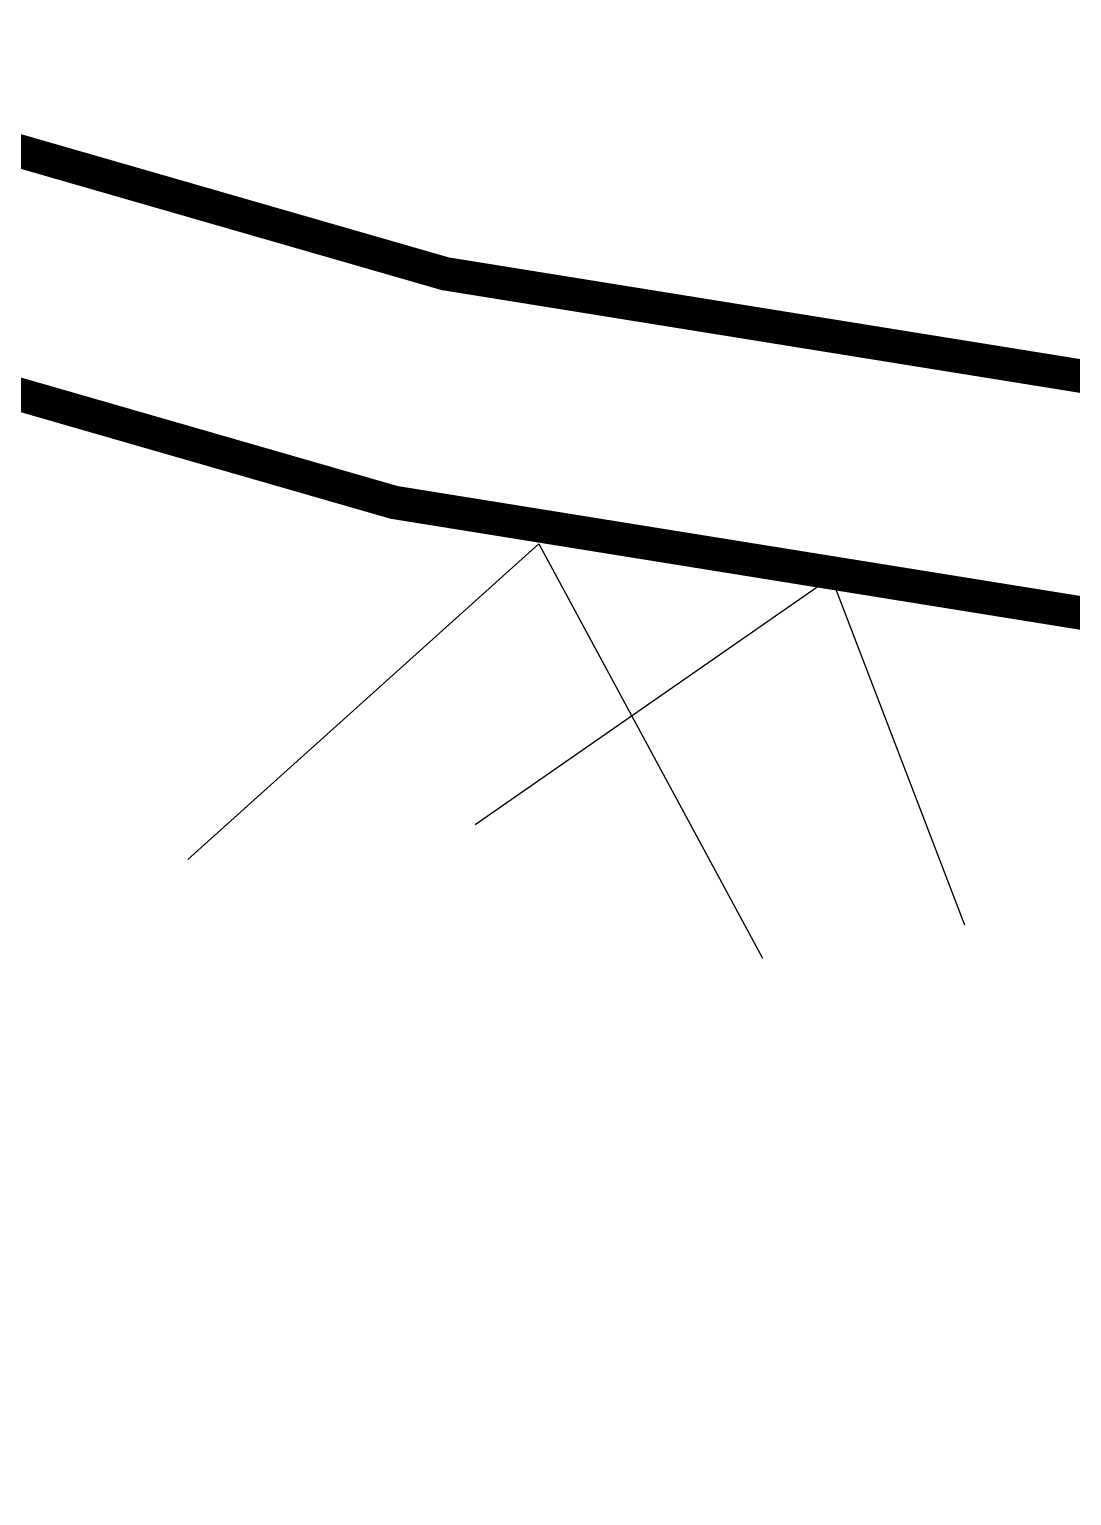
# Model space of a CAD drawing. Header units: inches. Extents: x -340059099 to 1458168, y 1119167 to 1294232938.
# Drawn here: x 470483.7 to 470795.6, y 2616271.2 to 2616710.1 of the extents above; entities that cross this region are included whole.
import ezdxf

# ---------------------------------------------------------------- set-up
doc = ezdxf.new("R2010")
doc.units = ezdxf.units.IN
doc.header["$MEASUREMENT"] = 0
doc.layers.add('BUILDING', color=5, linetype='Continuous', lineweight=15)
doc.layers.add('Text', color=7, linetype='Continuous')

msp = doc.modelspace()

# ---------------------------------------------------------------- linework, layer by layer
at = {"layer": 'BUILDING', "const_width": 10}
for points in [[(470470.78, 2616676.54), (470608.13, 2616636.96), (470855.36, 2616597.14), (471136.23, 2616542.25), (471348.63, 2616500.75), (471444.01, 2616454.15), (471521.1, 2616429.94), (471597.06, 2616471.34), (471608.83, 2616533.77), (471611.08, 2616593.38), (471621.17, 2616640.49), (471660.41, 2616678.66), (471688.44, 2616690.2), (471710.31, 2616684.78), (471741.7, 2616672.06), (471768.05, 2616655.57), (471768.05, 2616655.57), (471768.05, 2616655.57), (471768.05, 2616655.57)], [(470440.83, 2616612.32), (470592.82, 2616568.52), (470843.08, 2616528.22), (471122.81, 2616473.55), (471326.17, 2616433.81), (471418.02, 2616388.94), (471528.5, 2616354.25), (471659.7, 2616425.76), (471678.59, 2616525.93), (471680.8, 2616584.66), (471685.17, 2616605.09), (471695.58, 2616615.22), (471709.75, 2616609.48), (471827.04, 2616591.73)]]:
    msp.add_lwpolyline(points, dxfattribs=at)
at = {"layer": 'Text', "color": 5, "lineweight": 25}
for points in [[(470531.06, 2616461.66), (470636.09, 2616556.14), (470703.05, 2616432.12)], [(470617.06, 2616472.14), (470723.58, 2616546.11), (470763.56, 2616442.1)]]:
    msp.add_lwpolyline(points, dxfattribs=at)
at = {"layer": 'Text', "color": 1}
msp.add_circle((469844, 2616428.5), 81808.03, dxfattribs=at)

doc.saveas('drawing.dxf')
